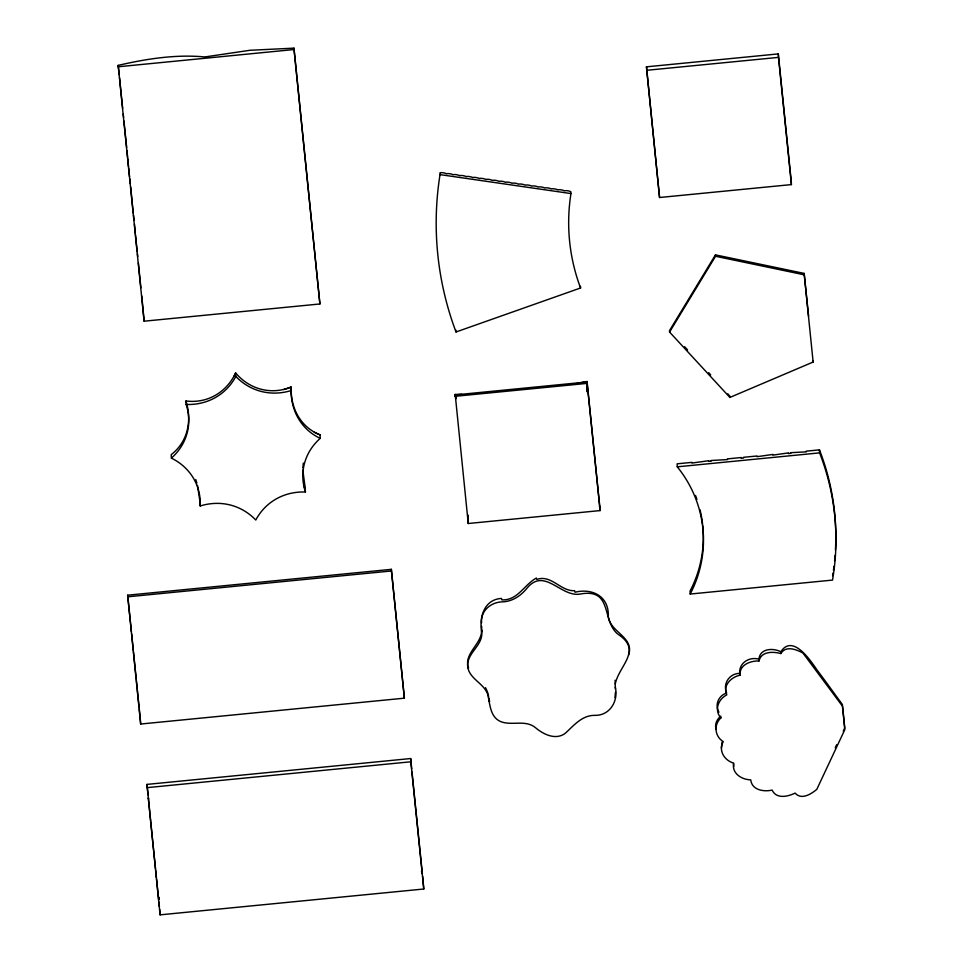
<?xml version="1.0" encoding="UTF-8"?>
<svg xmlns="http://www.w3.org/2000/svg" width="963" height="963" viewBox="0 0 963 963"><rect width="100%" height="100%" fill="white"/><g stroke="black" fill="none" stroke-linecap="round" stroke-linejoin="round"><path stroke-width="1.44" d="M302.864 467.729L303.333 463.083M615.261 684.019C618.848 665.614 642.875 650.591 618.138 634.352C601.225 621.087 613.25 587.948 580.316 594.027C561.188 597.662 544.914 567.363 527.471 587.623C521.091 595.736 512.256 601.803 501.615 601.899C490.564 602.405 480.441 611.18 481.572 622.82M468.451 667.01L468.415 668.214C463.48 653.167 481.837 644.391 481.681 630.067L481.765 631.271L481.644 626.191M740.09 675.159C737.393 663.952 748.708 656.2 758.916 659.174C759.915 648.292 773.133 647.762 780.824 651.77L780.909 653.564C773.169 651.47 761.264 651.12 759.013 660.967C750.466 660.714 739.163 664.783 740.09 675.159C731.242 677.073 722.563 685.259 726.752 694.877C718.229 699.21 714.004 710.2 720.854 717.953C713.511 724.778 714.727 736.418 723.261 741.642C718.097 750.634 724.489 760.517 733.686 763.117C731.531 773.397 741.679 779.681 750.731 779.861C751.91 790.202 763.779 791.995 772.133 790.093C776.298 799.278 787.903 796.678 795.101 793.091C801.372 800.313 811.123 794.114 816.805 789.359L844.828 729.629L842.36 704.507L825.399 681.202A263.477 37.521 55.2 0 0 816.937 669.803C810.148 659.932 792.585 633.726 780.824 651.77M614.984 697.597L615.441 692.313M628.598 655.057C634.701 637.049 610.048 632.294 608.291 616.597C609.254 596.783 593.052 587.912 575.007 592.197L574.622 590.68C560.635 591.535 551.354 574.237 536.776 579.437L536.391 578.041C524.245 584.577 517.733 600.659 501.867 599.877L501.446 598.432C483.522 599.492 478.84 618.463 481.861 633.245C481.982 645.836 467.789 652.625 467.597 665.168C467.946 678.313 483.498 682.707 487.591 693.998C490.131 703.712 489.758 716.568 500.375 721.468C511.69 726.186 525.365 719.217 535.56 727.751C543.565 734.492 555.82 740.523 565.365 733.216C574.117 725.211 582.338 714.871 595.507 715.365C610.349 715.256 618.559 700.51 615.285 687.028M411.827 773.012L412.008 771.977L422.384 874.019L421.421 871.647M159.136 897.36L158.678 899.863L156.584 879.255M722.033 742.196L721.395 748.046M835.21 747.806L836.715 744.652M843.239 731.122L844.744 728.016L843.107 711.801M233.961 376.364L235.658 372.982C249.61 389.437 271.084 395.227 291.199 387.03C290.332 407.746 300.239 426.97 320.041 434.891L320.21 438.37C304.765 452.044 298.915 472.351 305.464 492.021C284.554 491.238 265.704 501.458 255.773 520.02C241.183 504.781 220.298 499.749 200.232 505.972C201.171 485.196 189.928 467.236 171.39 458.111L171.221 454.632C188.014 441.68 192.07 420.59 185.967 400.981C207.466 403.702 226.486 392.362 235.658 372.982L235.839 376.449C225.896 395.023 207.045 405.242 186.136 404.46C192.684 424.129 186.834 444.425 171.39 458.111M813.061 360.656L813.133 362.04L729.882 397.43L669.562 332.054L715.533 256.266L715.461 254.882L804.189 273.408L808.583 316.225M715.461 254.882L669.49 330.67L669.562 332.054M780.909 653.564C785.652 645.246 796.437 649.483 802.937 653.022L842.432 706.132L843.082 711.573M580.569 287.985A198.739 191.793 -2.8 0 1 570.963 193.563L570.878 191.83A3.587 0.927 9 0 0 567.58 190.77A3.587 0.927 9 0 0 564.342 190.879A3.587 0.927 9 0 0 561.032 189.831A3.587 0.927 9 0 0 557.794 189.928A3.587 0.927 9 0 0 554.483 188.88A3.587 0.927 9 0 0 551.245 188.989A3.587 0.927 9 0 0 547.935 187.929A3.587 0.927 9 0 0 544.697 188.038A3.587 0.927 9 0 0 541.387 186.991A3.587 0.927 9 0 0 538.148 187.087A3.587 0.927 9 0 0 534.838 186.04A3.587 0.927 9 0 0 531.6 186.136A3.587 0.927 9 0 0 528.302 185.089A3.587 0.927 9 0 0 525.052 185.197A3.587 0.927 9 0 0 521.753 184.138A3.587 0.927 9 0 0 518.503 184.246A3.587 0.927 9 0 0 515.205 183.199A3.587 0.927 9 0 0 511.955 183.295A3.587 0.927 9 0 0 508.657 182.248A3.587 0.927 9 0 0 505.406 182.356A3.587 0.927 9 0 0 502.108 181.297A3.587 0.927 9 0 0 498.858 181.405A3.587 0.927 9 0 0 495.56 180.358A3.587 0.927 9 0 0 492.31 180.454A3.587 0.927 9 0 0 489.011 179.407A3.587 0.927 9 0 0 485.761 179.503A3.587 0.927 9 0 0 482.463 178.456A3.587 0.927 9 0 0 479.213 178.564A3.587 0.927 9 0 0 475.915 177.505A3.587 0.927 9 0 0 472.677 177.613A3.587 0.927 9 0 0 469.366 176.566A3.587 0.927 9 0 0 466.128 176.662A3.587 0.927 9 0 0 462.818 175.615A3.587 0.927 9 0 0 459.58 175.723A3.587 0.927 9 0 0 456.269 174.664A3.587 0.927 9 0 0 453.031 174.772A3.587 0.927 9 0 0 449.721 173.725A3.587 0.927 9 0 0 446.483 173.822A3.587 0.927 9 0 0 443.173 172.774A3.587 0.927 9 0 0 439.935 172.871L440.019 174.616A331.236 319.644 -2.8 0 0 456.017 331.982L580.569 287.985L580.484 286.252M283.904 389.534L291.199 387.03C289.947 408.757 300.119 428.92 320.21 438.37M206.082 56.769L249.923 50.281L293.98 48.15L319.909 303.971L144.113 321.197L118.172 65.388C147.592 58.538 178.528 53.784 208.67 57.371M740.005 673.354C729.677 673.173 722.479 683.525 726.656 693.071C718.651 695.394 714.438 704.952 718.976 712.199M291.368 390.497C271.313 396.72 250.416 391.688 235.839 376.449M422.613 876.125L423.78 889.005L160.075 914.85L146.978 784.4L410.683 758.543L411.719 768.919M118.244 66.772L294.04 49.534L293.98 48.15M646.462 66.832L778.309 53.904L791.237 181.128L791.405 184.595L659.559 197.511L646.462 66.832L659.559 197.511M646.63 70.299L778.477 57.383L778.309 53.904M587.033 391.772A141.32 135.976 18 0 0 587.069 381.517L587.165 383.37L455.306 396.287L455.222 394.445A141.32 132.148 -1.8 0 1 461.951 394.349M819.453 449.865L806.284 451.153L806.32 451.852L790.755 452.682L790.792 453.368L788.492 453.597L788.468 452.899L772.868 455.126L772.832 454.44L757.123 456.679L757.087 455.981L743.532 457.305L743.568 458.003L741.209 458.232L741.173 457.533L727.45 458.882L727.486 459.58L711.115 460.483L711.151 461.181L708.708 461.421L708.672 460.723L691.915 463.059L691.891 462.372L677.121 463.817L677.266 466.826A123.661 119.34 -2.8 0 1 690.206 594.039L832.526 580.087A256.158 247.19 -2.8 0 0 819.597 452.875L819.453 449.865A256.158 247.19 -2.8 0 1 835.439 550.017M677.266 466.826L819.597 452.875M599.564 506.634A141.874 136.915 -2.8 0 1 600.021 509.186L587.093 381.974L455.246 394.902L468.247 523.511L600.093 510.583L599.997 508.729A141.32 135.145 16.3 0 0 599.552 506.177M127.658 595.194L391.363 569.338L404.376 698.175L140.67 724.032L127.658 595.194L129.511 613.371M127.742 596.807L391.447 570.963L391.363 569.338M147.146 787.638L410.84 761.781L410.683 758.543M440.019 174.616L570.963 193.563M715.533 256.266L804.261 274.804L813.133 362.04M314.287 432.255L320.041 434.891M684.561 346.668L687.57 349.87M708.672 372.669L710.694 374.896M727.799 393.807L729.81 396.034L729.882 397.43M485.545 687.69L487.001 690.832M148.699 798.809L148.302 797.821L149.734 812.182M303.814 484.389L305.464 492.021M195.778 479.538L196.873 482.993M716.087 729.087C714.438 724.345 716.978 719.108 720.757 716.147L720.854 717.953M487.483 691.879L488.638 696.622M197.499 485.46L199.883 501.109M130.487 622.736L129.56 613.648M131.401 631.824L130.571 623.494M488.843 697.934L489.469 701.846L489.457 700.667M305.295 488.542L302.803 470.137M149.831 813.278L150.661 821.27M150.758 822.366L153.586 850.052M733.505 763.587L733.854 766.283M137.191 251.499L135.47 234.84M140.875 287.841L138.383 262.887M133.351 650.759L131.63 633.726M118.172 65.388L119.28 74.777M129.536 176.698L128.633 167.995M133.231 213.04L130.667 186.87M155.537 869.035L153.683 850.859M156.451 878.124L155.657 870.167M122.674 108.446L120.014 82.324M129.8 178.805L130.366 183.825M133.496 215.146L134.05 220.166M136.24 679.168L133.472 651.903M137.167 688.256L136.397 680.588M126.671 147.471L123.938 121.013M137.456 253.835L137.745 256.519M139.166 707.853L137.312 689.677M140.092 716.941L139.322 709.418M159.413 906.761L158.919 901.982M159.665 909.18L160.075 914.85M778.477 57.383L791.405 184.595M587.165 383.37L600.093 510.583M391.447 570.963L404.376 698.175M410.84 761.781L423.78 889.005M294.04 49.534L319.909 303.971M146.978 784.4L148.013 794.764M141.754 295.906L142.079 299.24M134.471 224.319L135.35 233.648M126.972 150.517L127.634 157.366M123.276 114.176L123.601 117.498M119.581 77.822L119.906 81.157M142.187 300.408L142.969 308.726M143.078 309.917L144.113 321.197M128.512 166.84L127.742 158.558M140.249 718.494L140.67 724.032M804.189 273.408L804.261 274.804M758.916 659.174L759.013 660.967M690.206 594.039L690.062 591.029A123.661 119.34 -2.8 0 0 702.737 525.545M468.247 523.511L468.15 521.657A141.32 135.506 -22.7 0 1 468.078 515.157M455.932 330.249L456.017 331.982M200.063 502.505L200.232 505.972M185.967 400.981L186.136 404.46M615.104 680.251L615.381 689.051M695.515 495.464A123.661 119.34 -2.8 0 1 696.935 499.352M700.017 509.752A123.661 119.34 -2.8 0 1 702.593 524.221M835.077 555.398A256.158 247.19 -2.8 0 1 834.596 560.803M833.982 566.22A256.158 247.19 -2.8 0 1 833.44 570.289M833.043 573.009A256.158 247.19 -2.8 0 1 832.61 575.718M461.975 394.818A141.874 136.915 -2.8 0 0 455.246 394.902A141.874 136.915 -2.8 0 0 455.944 398.742M468.174 522.115A141.874 136.915 -2.8 0 1 468.102 515.614M583.109 382.672A141.874 136.915 -2.8 0 1 587.093 381.974A141.874 136.915 -2.8 0 1 587.105 390.978M455.92 398.285A141.32 136.337 -24.1 0 1 455.21 394.445M576.656 383.587A141.32 132.196 -5.4 0 1 579.184 383.009M580.448 382.732A141.32 132.196 -5.4 0 1 587.069 381.504"/></g></svg>
